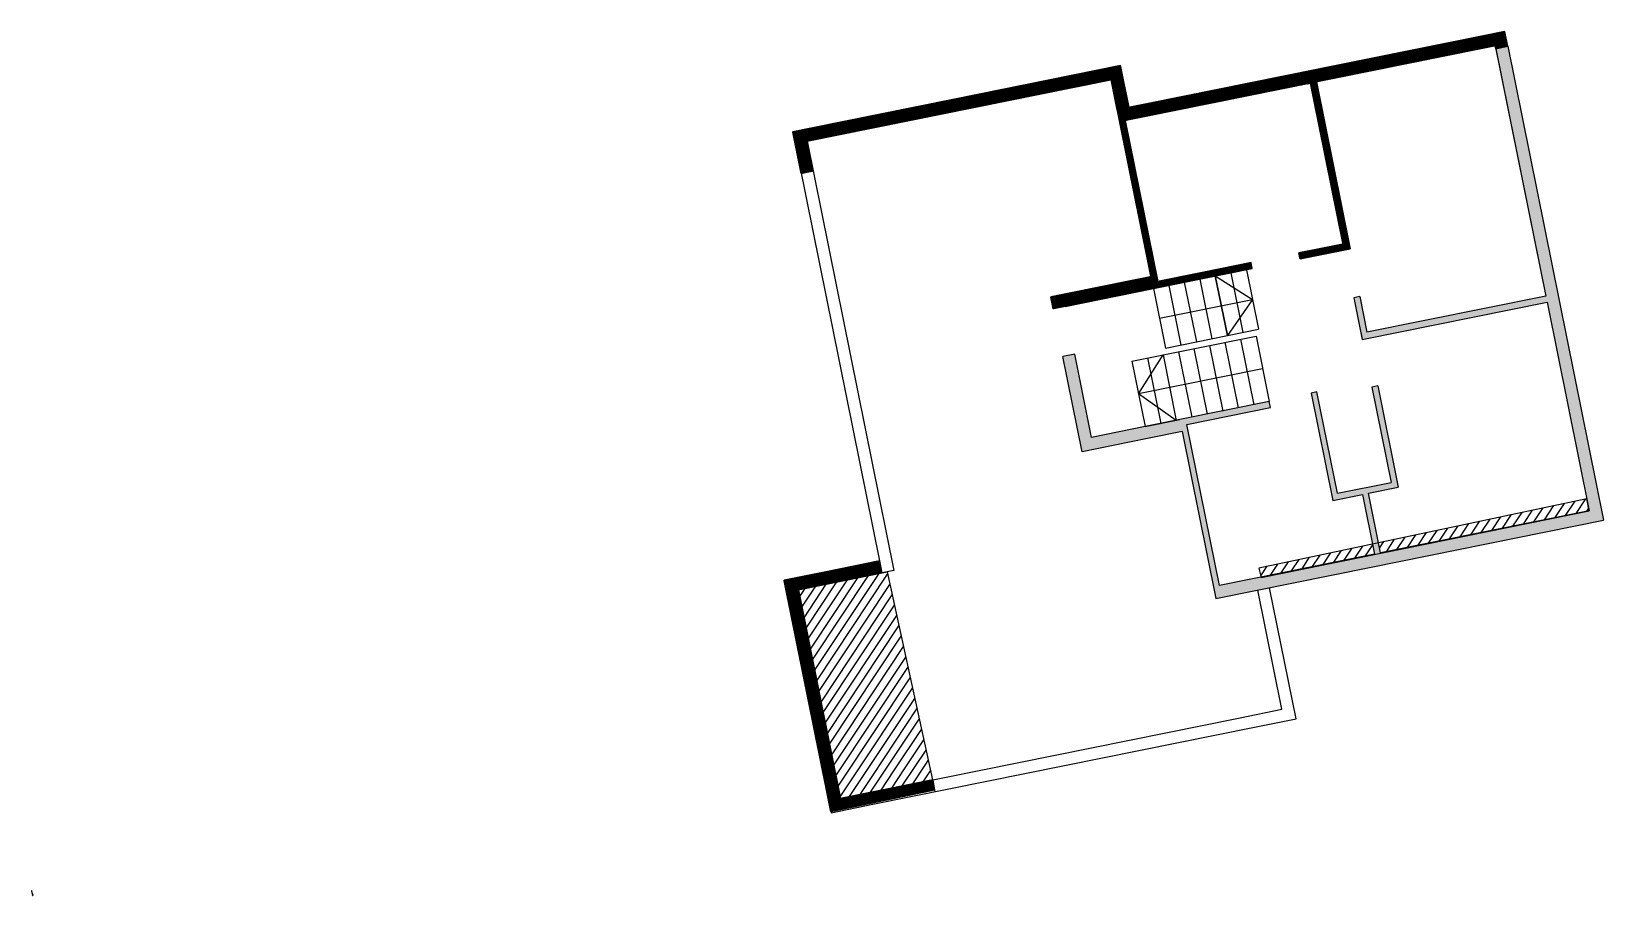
# Model space of a CAD drawing. Header units: inches. Extents: x 18308121 to 18310706, y 67592983 to 67594404.
import ezdxf

# ---------------------------------------------------------------- set-up
doc = ezdxf.new("R2010")
doc.units = ezdxf.units.IN
doc.header["$MEASUREMENT"] = 0
for name, pattern in [('BORDER2', [0.875, 0.25, -0.125, 0.25, -0.125, 0, -0.125]), ('DASHED2', [0.375, 0.25, -0.125]), ('HIDDEN2', [0.1875, 0.125, -0.0625])]:
    doc.linetypes.add(name, pattern=pattern)
for name, color, linetype in [('A-Anno-Dim 100', 9, 'Continuous'), ('A-Anno-Dim 25', 9, 'Continuous'), ('A-Anno-Dim 50', 9, 'Continuous'), ('A-Anno-Symbol 100', 2, 'Continuous'), ('A-Anno-Symbol 25', 2, 'Continuous'), ('A-Anno-Symbol 50', 2, 'Continuous'), ('A-Anno-Text 100', 2, 'Continuous'), ('A-Anno-Text 25', 2, 'Continuous'), ('A-Anno-Text 50', 2, 'Continuous'), ('A-Building Line', 240, 'BORDER2'), ('A-CENTER', 12, 'BORDER2'), ('A-Concrete', 4, 'Continuous'), ('A-Dashed', 9, 'DASHED2'), ('A-Demo', 2, 'Continuous'), ('A-Demolition-hatch', 50, 'Continuous'), ('A-Door', 9, 'Continuous'), ('A-Elec', 2, 'Continuous'), ('A-Elec Dashed', 12, 'Continuous'), ('A-Flor-Strs', 8, 'Continuous'), ('A-Ground', 4, 'Continuous'), ('A-Hatch Conc.', 141, 'Continuous'), ('A-Hatch Elevation', 30, 'Continuous'), ('A-Hatch Shadow', 253, 'Continuous'), ('A-Hatch Wall', 240, 'Continuous'), ('A-Hatch Window', 96, 'Continuous'), ('A-HATCH-01', 30, 'Continuous'), ('A-HATCH-02', 140, 'Continuous'), ('A-HATCH-03', 72, 'Continuous'), ('A-HATCH-04', 201, 'Continuous'), ('A-HATCH-05', 40, 'Continuous'), ('A-HATCH-06', 61, 'Continuous'), ('A-hatch-floor', 253, 'Continuous'), ('A-Kkt', 2, 'DASHED2'), ('A-Light Fixture', 2, 'Continuous'), ('A-Ovhd', 9, 'HIDDEN2'), ('A-pfix', 12, 'Continuous'), ('A-Pool', 131, 'Continuous'), ('A-Property Line', 162, 'BORDER2'), ('A-View 1', 3, 'Continuous'), ('A-View 2', 2, 'Continuous'), ('A-view 3', 9, 'Continuous'), ('A-View 4', 8, 'Continuous'), ('A-View 5', 12, 'Continuous'), ('A-Wall', 3, 'Continuous'), ('A-Wall Hatch', 252, 'Continuous'), ('A-Wall_Head', 8, 'DASHED2'), ('A-Window', 12, 'Continuous'), ('A-Window sill', 9, 'Continuous')]:
    doc.layers.add(name, color=color, linetype=linetype)
doc.layers.add('A-Area', color=11, linetype='Continuous', plot=False)
doc.layers.add('A-unplot', color=3, linetype='Continuous', plot=False)
pattern_1 = [(56.4199626, (18309002.72442, 67594278.16566), (-0.10413925, 0.069137664), [])]
pattern_2 = [(56.41996, (18309002.724, 67594278.166), (-10.413925, 6.91377), [])]

# ---------------------------------------------------------------- blocks, each defined once
blk = doc.blocks.new('layers')
at = {"layer": 'A-HATCH-01'}
blk.add_hatch(color=256, dxfattribs=at).paths.add_polyline_path([(-17, -137), (-17, -129), (-8, -129), (-8, -137)])
at = {"layer": 'A-HATCH-02'}
blk.add_hatch(color=256, dxfattribs=at).paths.add_polyline_path([(-6, -126), (-6, -118), (3, -118), (3, -126)])
at = {"layer": 'A-HATCH-03'}
blk.add_hatch(color=256, dxfattribs=at).paths.add_polyline_path([(-17, -126), (-17, -118), (-8, -118), (-8, -126)])
at = {"layer": 'A-HATCH-04'}
blk.add_hatch(color=256, dxfattribs=at).paths.add_polyline_path([(-6, -104), (-6, -96), (3, -96), (3, -104)])
at = {"layer": 'A-HATCH-05'}
blk.add_hatch(color=256, dxfattribs=at).paths.add_polyline_path([(-17, -115), (-17, -107), (-8, -107), (-8, -115)])
at = {"layer": 'A-HATCH-06'}
blk.add_hatch(color=256, dxfattribs=at).paths.add_polyline_path([(-17, -104), (-17, -96), (-8, -96), (-8, -104)])
at = {"layer": 'A-hatch-floor'}
blk.add_hatch(color=256, dxfattribs=at).paths.add_polyline_path([(-6, -115), (-6, -107), (3, -107), (3, -115)])
at = {"layer": 'A-Pool'}
blk.add_hatch(color=256, dxfattribs=at).paths.add_polyline_path([(-6, -137), (-6, -129), (3, -129), (3, -137)])
blk.add_lwpolyline([(-19, 56), (5, 56)])
for points in [[(-17, -104), (-17, -96), (-8, -96), (-8, -104)], [(-17, -115), (-17, -107), (-8, -107), (-8, -115)], [(-17, -126), (-17, -118), (-8, -118), (-8, -126)], [(-17, -137), (-17, -129), (-8, -129), (-8, -137)], [(-6, -104), (-6, -96), (3, -96), (3, -104)], [(-6, -115), (-6, -107), (3, -107), (3, -115)], [(-6, -126), (-6, -118), (3, -118), (3, -126)], [(-6, -137), (-6, -129), (3, -129), (3, -137)]]:
    blk.add_lwpolyline(points, close=True)
at = {"layer": 'A-Anno-Dim 100'}
blk.add_lwpolyline([(-19, 38), (5, 38)], dxfattribs=at)
at = {"layer": 'A-Anno-Dim 25'}
blk.add_line((-19, 59), (5, 59), dxfattribs=at)
at = {"layer": 'A-Anno-Dim 50'}
blk.add_lwpolyline([(-19, 35), (5, 35)], dxfattribs=at)
at = {"layer": 'A-Anno-Symbol 100'}
blk.add_lwpolyline([(-19, -10), (5, -10)], dxfattribs=at)
at = {"layer": 'A-Anno-Symbol 25'}
blk.add_lwpolyline([(-19, -13), (5, -13)], dxfattribs=at)
at = {"layer": 'A-Anno-Symbol 50'}
blk.add_lwpolyline([(-19, -16), (5, -16)], dxfattribs=at)
at = {"layer": 'A-Anno-Text 100'}
blk.add_lwpolyline([(-19, -19), (5, -19)], dxfattribs=at)
at = {"layer": 'A-Anno-Text 25'}
blk.add_line((-19, 62), (5, 62), dxfattribs=at)
at = {"layer": 'A-Anno-Text 50'}
blk.add_line((-19, 65), (5, 65), dxfattribs=at)
at = {"layer": 'A-Area'}
blk.add_line((-19, 68), (5, 68), dxfattribs=at)
at = {"layer": 'A-Building Line'}
blk.add_lwpolyline([(-19, 53), (5, 53)], dxfattribs=at)
at = {"layer": 'A-CENTER', "ltscale": 0.5}
blk.add_line((-19, -61), (5, -61), dxfattribs=at)
at = {"layer": 'A-Concrete'}
blk.add_lwpolyline([(-19, 50), (5, 50)], dxfattribs=at)
at = {"layer": 'A-Dashed'}
blk.add_lwpolyline([(-19, 47), (5, 47)], dxfattribs=at)
at = {"layer": 'A-Demo'}
blk.add_lwpolyline([(-19, 44), (5, 44)], dxfattribs=at)
at = {"layer": 'A-Demolition-hatch'}
blk.add_lwpolyline([(-19, 41), (5, 41)], dxfattribs=at)
at = {"layer": 'A-Door'}
blk.add_lwpolyline([(-19, 32), (5, 32)], dxfattribs=at)
at = {"layer": 'A-Elec'}
blk.add_lwpolyline([(-19, 29), (5, 29)], dxfattribs=at)
at = {"layer": 'A-Elec Dashed'}
blk.add_lwpolyline([(-19, 26), (5, 26)], dxfattribs=at)
at = {"layer": 'A-Flor-Strs'}
blk.add_line((-19, 71), (5, 71), dxfattribs=at)
at = {"layer": 'A-Ground'}
blk.add_line((-19, -55), (5, -55), dxfattribs=at)
at = {"layer": 'A-Hatch Conc.'}
blk.add_lwpolyline([(-19, 20), (5, 20)], dxfattribs=at)
at = {"layer": 'A-Hatch Elevation'}
blk.add_lwpolyline([(-19, 17), (5, 17)], dxfattribs=at)
at = {"layer": 'A-Hatch Shadow'}
blk.add_lwpolyline([(-19, 14), (5, 14)], dxfattribs=at)
at = {"layer": 'A-Hatch Wall'}
blk.add_lwpolyline([(-19, 11), (5, 11)], dxfattribs=at)
at = {"layer": 'A-Hatch Window'}
blk.add_lwpolyline([(-19, 8), (5, 8)], dxfattribs=at)
at = {"layer": 'A-HATCH-01'}
blk.add_line((5, -89), (-19, -89), dxfattribs=at)
at = {"layer": 'A-HATCH-02'}
blk.add_line((5, -86), (-19, -86), dxfattribs=at)
at = {"layer": 'A-HATCH-03'}
blk.add_line((5, -83), (-19, -83), dxfattribs=at)
at = {"layer": 'A-HATCH-04'}
blk.add_line((5, -74), (-19, -74), dxfattribs=at)
at = {"layer": 'A-HATCH-05'}
blk.add_line((5, -77), (-19, -77), dxfattribs=at)
at = {"layer": 'A-HATCH-06'}
blk.add_line((5, -71), (-19, -71), dxfattribs=at)
at = {"layer": 'A-hatch-floor'}
blk.add_line((5, -80), (-19, -80), dxfattribs=at)
at = {"layer": 'A-Kkt'}
blk.add_lwpolyline([(-19, 5), (5, 5)], dxfattribs=at)
at = {"layer": 'A-Light Fixture'}
blk.add_lwpolyline([(-19, 2), (5, 2)], dxfattribs=at)
at = {"layer": 'A-Ovhd'}
blk.add_lwpolyline([(-19, -1), (5, -1)], dxfattribs=at)
at = {"layer": 'A-pfix'}
blk.add_line((-19, -58), (5, -58), dxfattribs=at)
at = {"layer": 'A-Pool'}
blk.add_line((5, -92), (-19, -92), dxfattribs=at)
blk.add_lwpolyline([(-19, -4), (5, -4)], dxfattribs=at)
at = {"layer": 'A-Property Line'}
blk.add_lwpolyline([(-19, -7), (5, -7)], dxfattribs=at)
at = {"layer": 'A-unplot'}
blk.add_lwpolyline([(-19, -22), (5, -22)], dxfattribs=at)
at = {"layer": 'A-View 1'}
blk.add_lwpolyline([(-19, -25), (5, -25)], dxfattribs=at)
at = {"layer": 'A-View 2'}
blk.add_lwpolyline([(-19, -28), (5, -28)], dxfattribs=at)
at = {"layer": 'A-view 3'}
blk.add_lwpolyline([(-19, -31), (5, -31)], dxfattribs=at)
at = {"layer": 'A-View 4'}
blk.add_lwpolyline([(-19, -34), (5, -34)], dxfattribs=at)
at = {"layer": 'A-View 5'}
blk.add_lwpolyline([(-19, -37), (5, -37)], dxfattribs=at)
at = {"layer": 'A-Wall'}
blk.add_lwpolyline([(-19, -40), (5, -40)], dxfattribs=at)
at = {"layer": 'A-Wall Hatch'}
blk.add_lwpolyline([(-19, -43), (5, -43)], dxfattribs=at)
at = {"layer": 'A-Wall_Head'}
blk.add_lwpolyline([(-19, -46), (5, -46)], dxfattribs=at)
at = {"layer": 'A-Window'}
blk.add_lwpolyline([(-19, -49), (5, -49)], dxfattribs=at)
at = {"layer": 'A-Window sill'}
blk.add_lwpolyline([(-19, -52), (5, -52)], dxfattribs=at)

msp = doc.modelspace()

# ---------------------------------------------------------------- hatches: boundary and pattern name
at = {"layer": 'A-Demolition-hatch'}
h = msp.add_hatch(dxfattribs=at)
h.set_pattern_fill('ANSI31', color=256)
h.set_pattern_definition(pattern_1)
h.paths.add_polyline_path([(18310543.3, 67594403.9), (18310523.7, 67594399.9), (18310527.7, 67594380.3), (18310528.7, 67594375.4), (18310548.3, 67594379.4)])
h = msp.add_hatch(dxfattribs=at)
h.set_pattern_fill('ANSI31', color=256)
h.set_pattern_definition(pattern_1)
h.paths.add_polyline_path([(18310548.3, 67594379.4), (18310528.7, 67594375.4), (18310610.8, 67593968.6), (18310610.8, 67593968.6), (18310316.8, 67593909.2), (18310304.9, 67593968), (18310295.1, 67593966), (18310308.9, 67593897.4), (18310612.8, 67593958.8), (18310682.1, 67593615.7), (18310339, 67593546.4), (18310319.2, 67593644.5), (18310368.2, 67593654.4), (18310334.6, 67593821), (18310324.8, 67593819), (18310356.5, 67593662.2), (18310268.2, 67593644.4), (18310234.6, 67593811), (18310224.8, 67593809), (18310260.4, 67593632.6), (18310309.4, 67593642.5), (18310329.2, 67593544.5), (18310074.4, 67593493), (18310020.9, 67593757.6), (18310158.1, 67593785.3), (18310156.2, 67593795.2), (18310009.1, 67593765.5), (18309952.3, 67593754), (18309864.1, 67593736.1), (18309836.3, 67593873.4), (18309816.7, 67593869.4), (18309848.4, 67593712.6), (18309956.2, 67593734.4), (18310013.1, 67593745.8), (18310068.5, 67593471.4), (18310323.4, 67593522.9), (18310705.7, 67593600.1)])
h.paths.add_polyline_path([(18310234.5, 67594341.5), (18310214.9, 67594337.5), (18310218.9, 67594317.9), (18310238.5, 67594321.9)], flags=16)
h = msp.add_hatch(dxfattribs=at)
h.set_pattern_fill('ANSI31', color=256)
h.set_pattern_definition(pattern_1)
h.paths.add_polyline_path([(18310234.5, 67594341.5), (18310214.9, 67594337.5), (18310218.9, 67594317.9), (18310238.5, 67594321.9)], flags=16)
h.paths.add_polyline_path([(18310523.7, 67594399.9), (18310234.5, 67594341.5), (18310238.5, 67594321.9), (18310527.7, 67594380.3)])
h = msp.add_hatch(dxfattribs=at)
h.set_pattern_fill('ANSI31', color=256)
h.set_pattern_definition(pattern_1)
h.paths.add_polyline_path([(18309911.9, 67594347.7), (18309441.4, 67594252.7), (18309372.8, 67594238.8), (18309386.7, 67594170.2), (18309406.3, 67594174.2), (18309396.4, 67594223.2), (18309445.4, 67594233.1), (18309896.3, 67594324.2), (18309906.2, 67594275.2), (18309925.8, 67594279.1)])
h = msp.add_hatch(dxfattribs=at)
h.set_pattern_fill('ANSI31', color=256)
h.set_pattern_definition(pattern_1)
h.paths.add_polyline_path([(18310214.9, 67594337.5), (18309925.8, 67594279.1), (18309919.9, 67594257.5), (18310218.9, 67594317.9)], flags=17)
h.paths.add_polyline_path([(18310234.5, 67594341.5), (18310214.9, 67594337.5), (18310218.9, 67594317.9), (18310238.5, 67594321.9)], flags=16)
h = msp.add_hatch(dxfattribs=at)
h.set_pattern_fill('ANSI31', color=256)
h.set_pattern_definition(pattern_1)
h.paths.add_polyline_path([(18310234.5, 67594341.5), (18310214.9, 67594337.5), (18310218.9, 67594317.9), (18310238.5, 67594321.9)], flags=16)
h.paths.add_polyline_path([(18310233.6, 67594320.9), (18310223.8, 67594318.9), (18310277.3, 67594054.3), (18310204.7, 67594039.6), (18310206.7, 67594029.8), (18310289, 67594046.4)], flags=17)
h = msp.add_hatch(dxfattribs=at)
h.set_pattern_fill('ANSI31', color=256)
h.set_pattern_definition(pattern_1)
h.paths.add_polyline_path([(18309919.9, 67594257.5), (18309925.8, 67594279.1), (18309906.2, 67594275.2), (18309961.6, 67594000.7), (18309796.9, 67593967.4), (18309800.9, 67593947.8), (18309820.5, 67593951.8), (18309965.6, 67593981.1), (18309985.2, 67593985.1), (18310128.3, 67594014), (18310126.3, 67594023.8), (18309973.4, 67593992.9)])
h = msp.add_hatch(dxfattribs=at)
h.set_pattern_fill('ANSI31', color=256, scale=100)
h.set_pattern_definition(pattern_2)
h.paths.add_polyline_path([(18310678.1, 67593635.5), (18310335.7, 67593563.1), (18310339, 67593546.4), (18310682.1, 67593615.7)])
h = msp.add_hatch(dxfattribs=at)
h.set_pattern_fill('ANSI31', color=256, scale=100)
h.set_pattern_definition(pattern_2)
h.paths.add_polyline_path([(18310325.9, 67593561), (18310139, 67593521.5), (18310142.6, 67593506.8), (18310329.2, 67593544.5)])
h = msp.add_hatch(dxfattribs=at)
h.set_pattern_fill('ANSI31', color=256)
h.set_pattern_definition(pattern_1)
h.paths.add_polyline_path([(18309515.4, 67593533.1), (18309427.2, 67593515.3), (18309358.5, 67593501.4), (18309426.7, 67593164.1), (18309446.2, 67593168.3), (18309382.1, 67593485.8), (18309431.1, 67593495.7), (18309519.3, 67593513.5)])
h = msp.add_hatch(dxfattribs=at)
h.set_pattern_fill('ANSI31', color=256, scale=100)
h.set_pattern_definition(pattern_2)
h.paths.add_polyline_path([(18309528, 67593515.2), (18309382.1, 67593485.8), (18309446.2, 67593168.3), (18309596.8, 67593199.9)])
h = msp.add_hatch(dxfattribs=at)
h.set_pattern_fill('ANSI31', color=256, scale=100)
h.set_pattern_definition(pattern_2)
h.paths.add_polyline_path([(18309596.8, 67593199.9), (18309446.2, 67593168.3), (18309451.4, 67593142.7), (18309602.6, 67593173.2)])
h = msp.add_hatch(dxfattribs=at)
h.set_pattern_fill('ANSI31', color=256)
h.set_pattern_definition(pattern_1)
h.paths.add_polyline_path([(18309446.2, 67593168.3), (18309426.7, 67593164.1), (18309435.4, 67593120.8), (18309605.7, 67593156.4), (18309602.9, 67593173.3), (18309500.4, 67593152.6), (18309451.4, 67593142.7)])

# ---------------------------------------------------------------- linework, layer by layer
at = {"layer": 'A-Demo'}
for points in [[(18309975.5, 67593932.1), (18310128.4, 67593963), (18310087.3, 67593903.7), (18310067.5, 67594001.7), (18310128.4, 67593963)], [(18310016.5, 67593991.4), (18310036.3, 67593893.4)], [(18310042, 67593996.5), (18310061.8, 67593898.5)], [(18310067.5, 67594001.7), (18310087.3, 67593903.7)], [(18310093, 67594006.8), (18310112.8, 67593908.8)], [(18310118.5, 67594012), (18310138.3, 67593914)], [(18309965.6, 67593981.1), (18309985.4, 67593883.1)], [(18309991.1, 67593986.2), (18310010.9, 67593888.2)], [(18309985.4, 67593883.1), (18310138.3, 67593914)], [(18309930.5, 67593861.8), (18310134.4, 67593903), (18310156.2, 67593795.2)], [(18310057.9, 67593887.5), (18310079.7, 67593779.7)], [(18310083.4, 67593892.7), (18310105.2, 67593784.9)], [(18310108.9, 67593897.8), (18310130.7, 67593790)], [(18309930.5, 67593861.8), (18309952.3, 67593754)], [(18310145.3, 67593849.1), (18309941.4, 67593807.9), (18309981.5, 67593872.1), (18310003.3, 67593764.3), (18309941.4, 67593807.9)], [(18309956, 67593866.9), (18309977.8, 67593759.1)], [(18309981.5, 67593872.1), (18310003.3, 67593764.3)], [(18310007, 67593877.2), (18310028.7, 67593769.4)], [(18310032.4, 67593882.4), (18310054.2, 67593774.6)], [(18309515.4, 67593533.1), (18309519.3, 67593513.5)]]:
    msp.add_lwpolyline(points, dxfattribs=at)
at = {"layer": 'A-Demo', "elevation": 75025}
msp.add_lwpolyline([(18309602.9, 67593173.2), (18309606.2, 67593153.6)], dxfattribs=at)
at = {"layer": 'A-Demolition-hatch'}
msp.add_lwpolyline([(18309406.3, 67594174.2), (18309386.7, 67594170.2)], dxfattribs=at)
for points in [[(18310682.1, 67593615.7), (18310678.1, 67593635.5), (18310139, 67593521.5), (18310142.7, 67593506.1)], [(18309382.1, 67593485.8), (18309528, 67593515.2), (18309602.6, 67593173.2), (18309451.4, 67593142.7)]]:
    msp.add_lwpolyline(points, close=True, dxfattribs=at)
at = {"layer": 'A-view 3'}
for p, q in [((18310277.3, 67594054.3), (18310204.7, 67594039.6)), ((18310206.7, 67594029.8), (18310289, 67594046.4)), ((18309965.6, 67593981.1), (18310128.3, 67594014)), ((18310126.3, 67594023.8), (18309973.4, 67593992.9)), ((18310020.9, 67593757.6), (18310158.1, 67593785.3)), ((18310074.4, 67593493), (18310020.9, 67593757.6)), ((18310682.1, 67593615.7), (18310339, 67593546.4)), ((18310068.5, 67593471.4), (18310323.4, 67593522.9)), ((18310329.2, 67593544.5), (18310074.4, 67593493)), ((18309504.4, 67593133), (18310131.7, 67593259.7))]:
    msp.add_line(p, q, dxfattribs=at)
for points in [[(18310528.7, 67594375.4), (18310548.3, 67594379.4), (18310543.3, 67594403.9), (18310523.7, 67594399.9)], [(18310234.5, 67594341.5), (18310523.7, 67594399.9), (18310527.7, 67594380.3), (18310238.5, 67594321.9), (18310234.5, 67594341.5)], [(18310527.7, 67594380.3), (18310610.8, 67593968.6), (18310316.8, 67593909.2)], [(18310528.7, 67594375.4), (18310523.7, 67594399.9)], [(18310528.7, 67594375.4), (18310610.8, 67593968.6)], [(18310548.3, 67594379.4), (18310705.7, 67593600.1)], [(18309925.8, 67594279.1), (18309911.9, 67594347.7), (18309441.4, 67594252.7), (18309372.8, 67594238.8), (18309515.4, 67593533.1), (18309427.2, 67593515.3), (18309358.5, 67593501.4), (18309435.8, 67593119.1), (18309504.4, 67593133)], [(18309906.2, 67594275.2), (18309896.3, 67594324.2), (18309445.4, 67594233.1), (18309396.4, 67594223.2), (18309538.9, 67593517.4), (18309431.1, 67593495.7), (18309382.1, 67593485.8), (18309451.4, 67593142.7), (18309500.4, 67593152.6)], [(18309925.8, 67594279.1), (18310214.9, 67594337.5), (18310218.9, 67594317.9), (18309919.9, 67594257.5), (18309925.8, 67594279.1)], [(18310234.5, 67594341.5), (18310214.9, 67594337.5)], [(18310218.9, 67594317.9), (18310214.9, 67594337.5)], [(18310238.5, 67594321.9), (18310234.5, 67594341.5)], [(18310218.9, 67594317.9), (18310238.5, 67594321.9)], [(18310223.8, 67594318.9), (18310277.3, 67594054.3)], [(18310233.6, 67594320.9), (18310289, 67594046.4)], [(18309925.8, 67594279.1), (18309906.2, 67594275.2), (18309961.6, 67594000.7)], [(18309973.4, 67593992.9), (18309919.9, 67594257.5)], [(18310206.7, 67594029.8), (18310204.7, 67594039.6)], [(18310128.3, 67594014), (18310126.3, 67594023.8)], [(18309800.9, 67593947.8), (18309796.9, 67593967.4), (18309961.6, 67594000.7)], [(18309820.5, 67593951.8), (18309965.6, 67593981.1)], [(18309985.2, 67593985.1), (18309949.1, 67593977.8)], [(18310304.9, 67593968), (18310295.1, 67593966)], [(18310295.1, 67593966), (18310308.9, 67593897.4)], [(18310304.9, 67593968), (18310316.8, 67593909.2)], [(18309820.5, 67593951.8), (18309800.9, 67593947.8)], [(18310307, 67593907.2), (18310307, 67593907.2), (18310308.9, 67593897.4), (18310612.8, 67593958.8)], [(18310612.8, 67593958.8), (18310682.1, 67593615.7)], [(18309836.3, 67593873.4), (18309816.7, 67593869.4)], [(18310013.1, 67593745.8), (18309956.2, 67593734.4), (18309848.4, 67593712.6), (18309816.7, 67593869.4)], [(18310009.1, 67593765.5), (18309952.3, 67593754), (18309864.1, 67593736.1), (18309836.3, 67593873.4)], [(18310268.2, 67593644.4), (18310234.6, 67593811), (18310224.8, 67593809), (18310260.4, 67593632.6), (18310309.4, 67593642.5)], [(18310334.6, 67593821), (18310324.8, 67593819)], [(18310324.8, 67593819), (18310356.5, 67593662.2)], [(18310334.6, 67593821), (18310368.2, 67593654.4)], [(18310156.2, 67593795.2), (18310009.1, 67593765.5)], [(18310158.1, 67593785.3), (18310156.2, 67593795.2)], [(18309952.3, 67593754), (18310009.1, 67593765.5)], [(18310013.1, 67593745.8), (18310068.5, 67593471.4)], [(18310268.2, 67593644.4), (18310356.5, 67593662.2)], [(18310319.2, 67593644.5), (18310368.2, 67593654.4)], [(18310309.4, 67593642.5), (18310329.2, 67593544.5)], [(18310339, 67593546.4), (18310319.2, 67593644.5)], [(18310323.4, 67593522.9), (18310705.7, 67593600.1)], [(18310108.1, 67593275.4), (18310176.7, 67593289.2), (18310137.2, 67593485.3)], [(18310131.7, 67593259.7), (18310131.7, 67593259.7), (18310200.3, 67593273.6), (18310156.8, 67593489.2)], [(18309500.4, 67593152.6), (18310108.1, 67593275.4)]]:
    msp.add_lwpolyline(points, dxfattribs=at)

# ---------------------------------------------------------------- block references
at = {"xscale": 0.03937007874015747, "yscale": 0.03937007874015747, "zscale": 0.03937007874015747, "rotation": 11.41996263558604}
msp.add_blockref('layers', (18308122.8, 67592988.3), dxfattribs=at)

doc.saveas('drawing.dxf')
